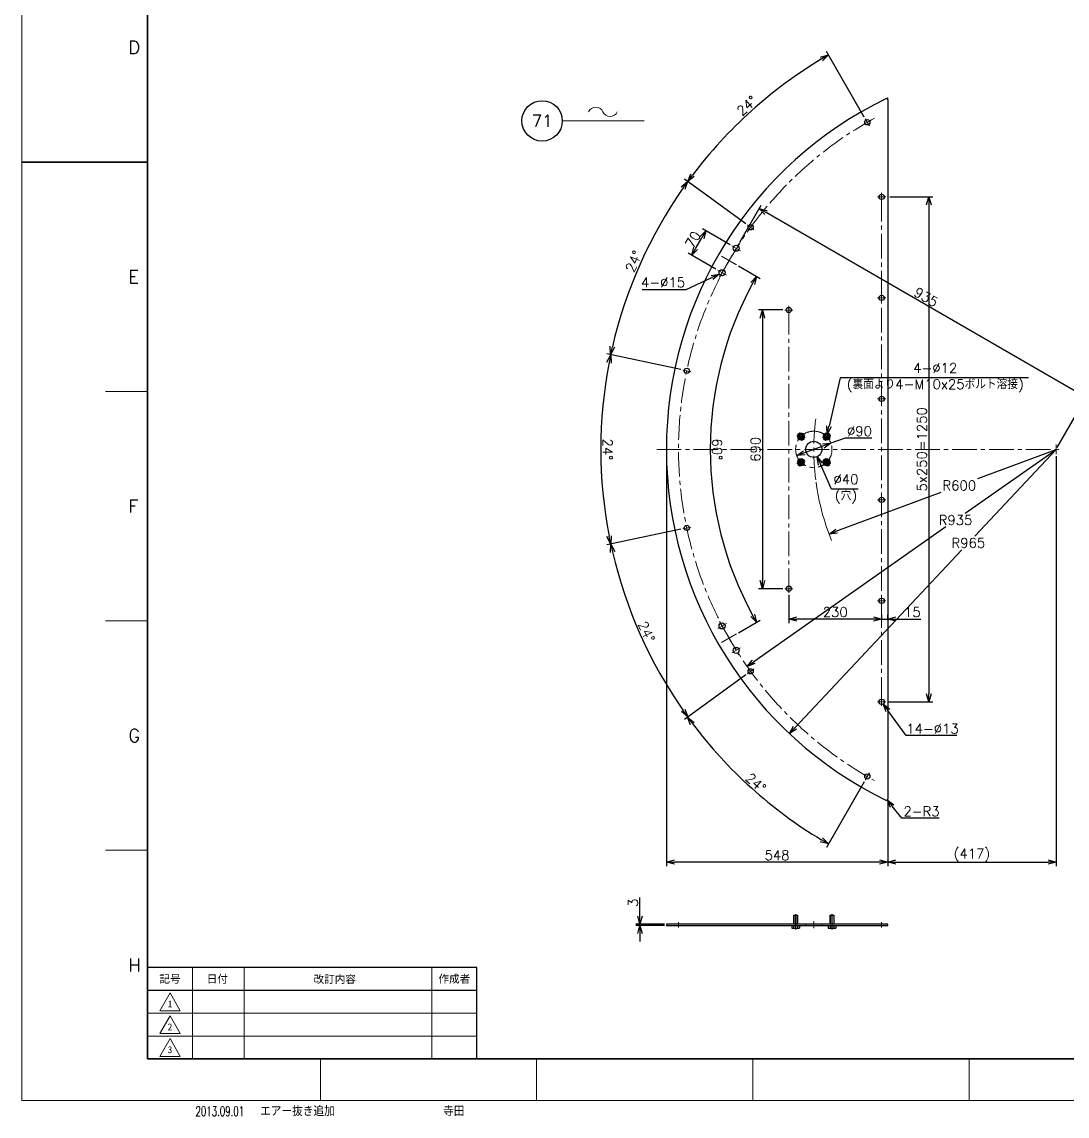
# Model space of a CAD drawing. Header units: millimetres. Extents: x 0 to 6626, y -38 to 4663.
# Drawn here: x 0 to 2588, y -38 to 2670 of the extents above; entities that cross this region are included whole.
import ezdxf
from ezdxf import colors
from ezdxf.entities.mleader import LeaderData, LeaderLine
from ezdxf.enums import TextEntityAlignment as Align
from ezdxf.math import Vec2, Vec3

# ---------------------------------------------------------------- set-up
doc = ezdxf.new("R2010")
doc.units = ezdxf.units.MM
doc.header["$LTSCALE"] = 3.2
doc.header["$PDMODE"] = 99
doc.header["$PDSIZE"] = 1
doc.linetypes.add('CENTER2', pattern=[28.575, 19.05, -3.175, 3.175, -3.175])
doc.linetypes.add('HIDDEN', pattern=[9.525, 6.35, -3.175])
for name, color, linetype, lineweight in [('04_HIDDEN', 2, 'HIDDEN', 13), ('05_CENTER', 4, 'CENTER2', 13), ('08_DIM', 3, 'Continuous', 13), ('90_FRAME', 5, 'Continuous', 35)]:
    doc.layers.add(name, color=color, linetype=linetype, lineweight=lineweight)
doc.layers.add('10_DRAFT', color=8, linetype='Continuous', lineweight=0, plot=False)
doc.layers.add('91_BLANK', color=5, linetype='Continuous', lineweight=0, plot=False)
doc.styles.add('KANJI0', font='txt.shx', dxfattribs={"width": 0.9, "height": 30, "bigfont": 'bigfont'})
doc.styles.add('KSS_TXT', font='txt.shx', dxfattribs={"bigfont": 'extfont2.shx'})
doc.styles.add('KSS_TXT_L', font='txt.shx', dxfattribs={"height": 24, "bigfont": 'extfont2.shx'})
doc.styles.add('MS_G', font='MS Gothic.ttf')
doc.styles.get("Standard").update_dxf_attribs({"font": 'txt.shx', "bigfont": 'extfont2.shx'})
doc.styles.add('表題用', font='MS PGothic.ttf')
doc.dimstyles.new('KSS_DIM', dxfattribs={"dimscale": 8, "dimtxt": 3, "dimasz": 2.5, "dimexe": 1.25, "dimexo": 0.625, "dimtad": 1, "dimdsep": 46, "dimtxsty": 'KSS_TXT', "dimblk": 'OPEN30', "dimcen": 0, "dimazin": 2, "dimtfac": 0.75, "dimtmove": 0, "dimatfit": 3, "dimldrblk": 'OPEN30', "dimfxl": 1.25, "dimtolj": 1, "dimarcsym": 0})
doc.dimstyles.new('KSS_DIM$3', dxfattribs={"dimscale": 8, "dimtxt": 3, "dimasz": 2.5, "dimexe": 1.25, "dimexo": 0.625, "dimtad": 1, "dimtih": 1, "dimtoh": 1, "dimdsep": 46, "dimtxsty": 'KSS_TXT', "dimblk": 'OPEN30', "dimcen": 0, "dimazin": 2, "dimtfac": 0.75, "dimtofl": 0, "dimtmove": 0, "dimatfit": 3, "dimldrblk": 'OPEN30', "dimfxl": 1.25, "dimtolj": 1, "dimarcsym": 0})
doc.dimstyles.new('KSS_DIM$4', dxfattribs={"dimscale": 8, "dimtxt": 3, "dimasz": 2.5, "dimexe": 1.25, "dimexo": 0.625, "dimtad": 1, "dimtih": 1, "dimtoh": 1, "dimdsep": 46, "dimtxsty": 'KSS_TXT', "dimblk": 'OPEN30', "dimcen": 0, "dimse1": 1, "dimazin": 2, "dimtfac": 0.75, "dimtofl": 0, "dimtmove": 0, "dimatfit": 3, "dimldrblk": 'OPEN30', "dimfxl": 1.25, "dimtolj": 1, "dimarcsym": 0})

# ---------------------------------------------------------------- blocks, each defined once
blk = doc.blocks.new('AM_BALLOON1')
at = {"transparency": 16777216}
blk.add_circle((0, 0), 5, dxfattribs=at)
blk.add_attdef('B_NUMBER', text='', height=3, dxfattribs=at).set_placement((0, 0), align=Align.MIDDLE_CENTER)
blk = doc.blocks.new('_OPEN')
at = {"color": 0, "linetype": 'ByBlock'}
for p, q in [((-1, 0.17), (0, 0)), ((0, 0), (-1, -0.17)), ((0, 0), (-1, 0))]:
    blk.add_line(p, q, dxfattribs=at)
blk = doc.blocks.new('M10Nua_1_1_1_1')
at = {"color": 0, "linetype": 'CENTER2'}
for p, q in [((11.1, 0), (-11.1, 0)), ((0, -11.1), (0, 11.1))]:
    blk.add_line(p, q, dxfattribs=at)
at = {"color": 0}
for p, q in [((-4.9, 8.5), (-9.8, 0)), ((-9.8, 0), (-4.9, -8.5)), ((-4.9, 8.5), (4.9, 8.5)), ((9.8, 0), (4.9, 8.5)), ((4.9, -8.5), (9.8, 0)), ((-4.9, -8.5), (4.9, -8.5))]:
    blk.add_line(p, q, dxfattribs=at)
for radius in [8.49, 5, 4]:
    blk.add_circle((0, 0), radius, dxfattribs=at)
at = {"layer": '10_DRAFT', "style": 'KANJI0', "width": 0.82}
blk.add_text('Ｍ１０', height=1.25, dxfattribs=at).set_placement((0.3, 0.1))
blk = doc.blocks.new('A$C6847864B')
at = {"color": 0}
for p, q in [((-9.8, 7), (9.8, 7)), ((-9.8, 0), (-9.8, 7)), ((-9.8, 0), (9.8, 0)), ((-4.9, 0), (-4.9, 7)), ((4.9, 0), (4.9, 7)), ((9.8, 0), (9.8, 7))]:
    blk.add_line(p, q, dxfattribs=at)
at = {"color": 0, "linetype": 'HIDDEN'}
for p, q in [((-5, -25), (-5, 0)), ((-4.2, -25), (-4.2, 0)), ((4.2, -25), (4.2, 0)), ((5, -25), (5, 0)), ((-5, -25), (5, -25))]:
    blk.add_line(p, q, dxfattribs=at)
at = {"color": 0, "linetype": 'CENTER2'}
blk.add_line((0, -28), (0, 10), dxfattribs=at)
at = {"layer": '10_DRAFT', "style": 'KSS_TXT_L'}
blk.add_text('BT-M10x25L', height=0.3, dxfattribs=at).set_placement((6.8, 6.7))
blk = doc.blocks.new('_Open30')
at = {"color": 0, "linetype": 'ByBlock', "lineweight": -2}
for p, q in [((-1, 0.27), (0, 0)), ((0, 0), (-1, -0.27)), ((0, 0), (-1, 0))]:
    blk.add_line(p, q, dxfattribs=at)
blk = doc.blocks.new('*D228')
at = {"layer": '08_DIM', "color": 0, "lineweight": -2, "transparency": 16777216}
for p, q in [((1777.6, 2125.5), (1830.3, 2216.8)), ((2617.7, 1750.7), (1842.6, 2198.2)), ((2563.4, 1616.5), (2640.1, 1749.3))]:
    blk.add_line(p, q, dxfattribs=at)
at = {"layer": 'Defpoints', "color": 0, "transparency": 16777216}
for p in [(1825.3, 2208.2), (1775.1, 2121.2), (2560.9, 1612.2)]:
    blk.add_point(p, dxfattribs=at)
at = {"layer": '08_DIM', "color": 0, "lineweight": -2, "transparency": 16777216, "xscale": 20, "yscale": 20, "zscale": 20}
for p, rotation in [((1825.3, 2208.2), 149.9999999661223), ((2635.1, 1740.7), 329.9999999661223)]:
    blk.add_blockref('_Open30', p, dxfattribs=dict(at, rotation=rotation))
at = {"layer": '08_DIM', "color": 0, "transparency": 16777216, "insert": (2238.7, 1989.1), "char_height": 24, "attachment_point": 5, "rotation": 330, "style": 'KSS_TXT'}
blk.add_mtext('\\A1;935', dxfattribs=at)
blk = doc.blocks.new('*D229')
at = {"layer": '08_DIM', "color": 0, "lineweight": -2, "transparency": 16777216}
for p, q in [((2148.9, 2237.2), (2255.7, 2237.2)), ((2245.7, 2217.2), (2245.7, 1007.2)), ((2143.9, 987.2), (2255.7, 987.2))]:
    blk.add_line(p, q, dxfattribs=at)
at = {"layer": 'Defpoints', "color": 0, "transparency": 16777216}
for p in [(2143.9, 2237.2), (2138.9, 987.2), (2245.7, 987.2)]:
    blk.add_point(p, dxfattribs=at)
at = {"layer": '08_DIM', "color": 0, "lineweight": -2, "transparency": 16777216, "xscale": 20, "yscale": 20, "zscale": 20}
for p, rotation in [((2245.7, 2237.2), 90), ((2245.7, 987.2), 270)]:
    blk.add_blockref('_Open30', p, dxfattribs=dict(at, rotation=rotation))
at = {"layer": '08_DIM', "color": 0, "transparency": 16777216, "insert": (2228.6, 1612.2), "char_height": 24, "attachment_point": 5, "rotation": 90, "style": 'KSS_TXT'}
blk.add_mtext('\\A1;5x250=1250', dxfattribs=at)
blk = doc.blocks.new('*D230')
at = {"layer": '08_DIM', "color": 0, "lineweight": -2, "transparency": 16777216}
for p, q in [((1898.9, 1252.2), (1898.9, 1182.2)), ((2108.9, 1192.2), (1918.9, 1192.2)), ((2128.9, 1192.2), (2128.9, 1202.2))]:
    blk.add_line(p, q, dxfattribs=at)
at = {"layer": 'Defpoints', "color": 0, "transparency": 16777216}
for p in [(1898.9, 1257.2), (1898.9, 1192.2), (2128.9, 1187.2)]:
    blk.add_point(p, dxfattribs=at)
at = {"layer": '08_DIM', "color": 0, "lineweight": -2, "transparency": 16777216, "xscale": 20, "yscale": 20, "zscale": 20, "rotation": 180}
blk.add_blockref('_Open30', (1898.9, 1192.2), dxfattribs=at)
at = {"layer": '08_DIM', "color": 0, "lineweight": -2, "transparency": 16777216, "xscale": 20, "yscale": 20, "zscale": 20}
blk.add_blockref('_Open30', (2128.9, 1192.2), dxfattribs=at)
at = {"layer": '08_DIM', "color": 0, "transparency": 16777216, "insert": (2013.9, 1209.2), "char_height": 24, "attachment_point": 5, "style": 'KSS_TXT'}
blk.add_mtext('\\A1;230', dxfattribs=at)
blk = doc.blocks.new('*D231')
at = {"layer": '08_DIM', "color": 0, "lineweight": -2, "transparency": 16777216}
for p, q in [((1883.9, 1957.2), (1823.7, 1957.2)), ((1833.7, 1937.2), (1833.7, 1287.2)), ((1883.9, 1267.2), (1823.7, 1267.2))]:
    blk.add_line(p, q, dxfattribs=at)
at = {"layer": 'Defpoints', "color": 0, "transparency": 16777216}
for p in [(1888.9, 1957.2), (1833.7, 1267.2), (1888.9, 1267.2)]:
    blk.add_point(p, dxfattribs=at)
at = {"layer": '08_DIM', "color": 0, "lineweight": -2, "transparency": 16777216, "xscale": 20, "yscale": 20, "zscale": 20}
for p, rotation in [((1833.7, 1957.2), 90), ((1833.7, 1267.2), 270)]:
    blk.add_blockref('_Open30', p, dxfattribs=dict(at, rotation=rotation))
at = {"layer": '08_DIM', "color": 0, "transparency": 16777216, "insert": (1816.7, 1612.2), "char_height": 24, "attachment_point": 5, "rotation": 90, "style": 'KSS_TXT'}
blk.add_mtext('\\A1;690', dxfattribs=at)
blk = doc.blocks.new('*D232')
at = {"layer": '08_DIM', "color": 0, "lineweight": -2, "transparency": 16777216}
for p, q in [((2108.9, 1192.2), (2088.9, 1192.2)), ((2128.9, 1192.2), (2128.9, 1202.2)), ((2128.9, 1192.2), (2143.9, 1192.2)), ((2143.9, 1192.2), (2143.9, 1202.2)), ((2163.9, 1192.2), (2225.9, 1192.2))]:
    blk.add_line(p, q, dxfattribs=at)
at = {"layer": 'Defpoints', "color": 0, "transparency": 16777216}
for p in [(2143.9, 1192.2), (2128.9, 1187.2), (2143.9, 1187.2)]:
    blk.add_point(p, dxfattribs=at)
at = {"layer": '08_DIM', "color": 0, "lineweight": -2, "transparency": 16777216, "xscale": 20, "yscale": 20, "zscale": 20}
blk.add_blockref('_Open30', (2128.9, 1192.2), dxfattribs=at)
at = {"layer": '08_DIM', "color": 0, "lineweight": -2, "transparency": 16777216, "xscale": 20, "yscale": 20, "zscale": 20, "rotation": 180}
blk.add_blockref('_Open30', (2143.9, 1192.2), dxfattribs=at)
at = {"layer": '08_DIM', "color": 0, "transparency": 16777216, "insert": (2204.9, 1209.2), "char_height": 24, "attachment_point": 5, "style": 'KSS_TXT'}
blk.add_mtext('\\A1;15', dxfattribs=at)
blk = doc.blocks.new('*D233')
at = {"layer": '08_DIM', "color": 0, "lineweight": -2, "transparency": 16777216}
for p, q in [((1753.6, 2118.6), (1685, 2158.3)), ((1668.6, 2110), (1683.6, 2135.9)), ((1718.6, 2058), (1650, 2097.6))]:
    blk.add_line(p, q, dxfattribs=at)
at = {"layer": 'Defpoints', "color": 0, "transparency": 16777216}
for p in [(1693.6, 2153.3), (1757.9, 2116.1), (1722.9, 2055.5)]:
    blk.add_point(p, dxfattribs=at)
at = {"layer": '08_DIM', "color": 0, "lineweight": -2, "transparency": 16777216, "xscale": 20, "yscale": 20, "zscale": 20}
for p, rotation in [((1693.6, 2153.3), 60.00000000084403), ((1658.6, 2092.6), 240.000000000844)]:
    blk.add_blockref('_Open30', p, dxfattribs=dict(at, rotation=rotation))
at = {"layer": '08_DIM', "color": 0, "transparency": 16777216, "insert": (1661.4, 2131.4), "char_height": 24, "attachment_point": 5, "rotation": 60, "style": 'KSS_TXT'}
blk.add_mtext('\\A1;70', dxfattribs=at)
blk = doc.blocks.new('*D234')
at = {"layer": '08_DIM', "color": 0, "lineweight": -2, "transparency": 16777216}
for p, q in [((2085.9, 2434.9), (1992.1, 2597.4)), ((1792.3, 2170.6), (1640.5, 2280.8))]:
    blk.add_line(p, q, dxfattribs=at)
blk.add_arc((2560.9, 1612.2), 1127.6, 121.0162, 142.9838, dxfattribs=at)
at = {"layer": 'Defpoints', "color": 0, "transparency": 16777216}
for p in [(1866.6, 2500.7), (2088.4, 2430.6), (2098.4, 2413.2), (1796.3, 2167.6), (1812.5, 2155.9)]:
    blk.add_point(p, dxfattribs=at)
at = {"layer": '08_DIM', "color": 0, "lineweight": -2, "transparency": 16777216, "xscale": 20, "yscale": 20, "zscale": 20}
for p, rotation in [((1997.1, 2588.7), 30.50811629545244), ((1648.6, 2275), 233.4918837045509)]:
    blk.add_blockref('_Open30', p, dxfattribs=dict(at, rotation=rotation))
at = {"layer": '08_DIM', "color": 0, "transparency": 16777216, "insert": (1795, 2462.8), "char_height": 24, "attachment_point": 5, "rotation": 42, "style": 'KSS_TXT'}
blk.add_mtext('\\A1;24%%d', dxfattribs=at)
blk = doc.blocks.new('*D235')
at = {"layer": '08_DIM', "color": 0, "lineweight": -2, "transparency": 16777216}
for p, q in [((1792.3, 2170.6), (1640.4, 2280.9)), ((1631.6, 1809.7), (1448, 1848.7))]:
    blk.add_line(p, q, dxfattribs=at)
blk.add_arc((2560.9, 1612.2), 1127.7, 145.0162, 166.9838, dxfattribs=at)
at = {"layer": 'Defpoints', "color": 0, "transparency": 16777216}
for p in [(1796.3, 2167.6), (1565.2, 2141.6), (1812.5, 2155.9), (1636.5, 1808.6), (1656.1, 1804.5)]:
    blk.add_point(p, dxfattribs=at)
at = {"layer": '08_DIM', "color": 0, "lineweight": -2, "transparency": 16777216, "xscale": 20, "yscale": 20, "zscale": 20}
for p, rotation in [((1648.5, 2275), 54.50808185515923), ((1457.8, 1846.6), 257.491918144844)]:
    blk.add_blockref('_Open30', p, dxfattribs=dict(at, rotation=rotation))
at = {"layer": '08_DIM', "color": 0, "transparency": 16777216, "insert": (1515.1, 2077.7), "char_height": 24, "attachment_point": 5, "rotation": 66, "style": 'KSS_TXT'}
blk.add_mtext('\\A1;24%%d', dxfattribs=at)
blk = doc.blocks.new('*D236')
at = {"layer": '08_DIM', "color": 0, "lineweight": -2, "transparency": 16777216}
for p, q in [((1631.6, 1809.7), (1448.2, 1848.7)), ((1631.6, 1414.6), (1448.2, 1375.6))]:
    blk.add_line(p, q, dxfattribs=at)
blk.add_arc((2560.9, 1612.2), 1127.6, 169.0163, 190.9837, dxfattribs=at)
at = {"layer": 'Defpoints', "color": 0, "transparency": 16777216}
for p in [(1636.5, 1808.6), (1656.1, 1804.5), (1436.1, 1690.8), (1636.5, 1415.7), (1656.1, 1419.8)]:
    blk.add_point(p, dxfattribs=at)
at = {"layer": '08_DIM', "color": 0, "lineweight": -2, "transparency": 16777216, "xscale": 20, "yscale": 20, "zscale": 20}
for p, rotation in [((1457.9, 1846.6), 78.50814667575885), ((1457.9, 1377.7), 281.491853324236)]:
    blk.add_blockref('_Open30', p, dxfattribs=dict(at, rotation=rotation))
at = {"layer": '08_DIM', "color": 0, "transparency": 16777216, "insert": (1450.3, 1612.2), "char_height": 24, "attachment_point": 5, "rotation": 270, "style": 'KSS_TXT'}
blk.add_mtext('\\A1;24%%d', dxfattribs=at)
blk = doc.blocks.new('*D237')
at = {"layer": '08_DIM', "color": 0, "lineweight": -2, "transparency": 16777216}
for p, q in [((1631.6, 1414.6), (1448.6, 1375.7)), ((1792.3, 1053.8), (1640.9, 943.8))]:
    blk.add_line(p, q, dxfattribs=at)
blk.add_arc((2560.9, 1612.2), 1127.1, 193.0167, 214.9833, dxfattribs=at)
at = {"layer": 'Defpoints', "color": 0, "transparency": 16777216}
for p in [(1636.5, 1415.7), (1656.1, 1419.8), (1501.7, 1226.7), (1796.3, 1056.7), (1812.5, 1068.5)]:
    blk.add_point(p, dxfattribs=at)
at = {"layer": '08_DIM', "color": 0, "lineweight": -2, "transparency": 16777216, "xscale": 20, "yscale": 20, "zscale": 20}
for p, rotation in [((1458.4, 1377.8), 102.5083467491896), ((1649, 949.7), 305.4916532507979)]:
    blk.add_blockref('_Open30', p, dxfattribs=dict(at, rotation=rotation))
at = {"layer": '08_DIM', "color": 0, "transparency": 16777216, "insert": (1546.7, 1160.6), "char_height": 24, "attachment_point": 5, "rotation": 294, "style": 'KSS_TXT'}
blk.add_mtext('\\A1;24%%d', dxfattribs=at)
blk = doc.blocks.new('*D238')
at = {"layer": '08_DIM', "color": 0, "lineweight": -2, "transparency": 16777216}
for p, q in [((1792.3, 1053.8), (1640.3, 943.3)), ((2085.9, 789.4), (1991.9, 626.7))]:
    blk.add_line(p, q, dxfattribs=at)
blk.add_arc((2560.9, 1612.2), 1127.9, 217.016, 238.984, dxfattribs=at)
at = {"layer": 'Defpoints', "color": 0, "transparency": 16777216}
for p in [(1796.3, 1056.7), (1812.5, 1068.5), (1749.5, 828.6), (2088.4, 793.8), (2098.4, 811.1)]:
    blk.add_point(p, dxfattribs=at)
at = {"layer": '08_DIM', "color": 0, "lineweight": -2, "transparency": 16777216, "xscale": 20, "yscale": 20, "zscale": 20}
for p, rotation in [((1648.4, 949.2), 126.5079884894921), ((1996.9, 635.4), 329.4920115105029)]:
    blk.add_blockref('_Open30', p, dxfattribs=dict(at, rotation=rotation))
at = {"layer": '08_DIM', "color": 0, "transparency": 16777216, "insert": (1817.5, 786.6), "char_height": 24, "attachment_point": 5, "rotation": 318, "style": 'KSS_TXT'}
blk.add_mtext('\\A1;24%%d', dxfattribs=at)
blk = doc.blocks.new('*D239')
at = {"layer": '08_DIM', "color": 0, "lineweight": -2, "transparency": 16777216}
for p, q in [((1774.2, 2066.3), (1827.9, 2035.4)), ((1774.2, 1158), (1827.9, 1189))]:
    blk.add_line(p, q, dxfattribs=at)
blk.add_arc((2560.9, 1612.2), 856.4, 151.3381, 208.6619, dxfattribs=at)
at = {"layer": 'Defpoints', "color": 0, "transparency": 16777216}
for p in [(1732.4, 2090.5), (1769.9, 2068.8), (1717.5, 1760.9), (1769.9, 1155.5), (1732.4, 1133.8)]:
    blk.add_point(p, dxfattribs=at)
at = {"layer": '08_DIM', "color": 0, "lineweight": -2, "transparency": 16777216, "xscale": 20, "yscale": 20, "zscale": 20}
for p, rotation in [((1819.2, 2040.4), 60.66903722445895), ((1819.2, 1184), 299.3309627755421)]:
    blk.add_blockref('_Open30', p, dxfattribs=dict(at, rotation=rotation))
at = {"layer": '08_DIM', "color": 0, "transparency": 16777216, "insert": (1721.5, 1612.2), "char_height": 24, "attachment_point": 5, "rotation": 270, "style": 'KSS_TXT'}
blk.add_mtext('\\A1;60%%d', dxfattribs=at)
blk = doc.blocks.new('*D240')
at = {"layer": '08_DIM', "color": 0, "lineweight": -2, "transparency": 16777216}
for p, q in [((2560.9, 1595.4), (2560.9, 580.4)), ((2143.9, 741.7), (2143.9, 580.4)), ((2163.9, 590.4), (2540.9, 590.4))]:
    blk.add_line(p, q, dxfattribs=at)
at = {"layer": 'Defpoints', "color": 0, "transparency": 16777216}
for p in [(2560.9, 1600.4), (2143.9, 746.7), (2560.9, 590.4)]:
    blk.add_point(p, dxfattribs=at)
at = {"layer": '08_DIM', "color": 0, "lineweight": -2, "transparency": 16777216, "xscale": 20, "yscale": 20, "zscale": 20, "rotation": 180}
blk.add_blockref('_Open30', (2143.9, 590.4), dxfattribs=at)
at = {"layer": '08_DIM', "color": 0, "lineweight": -2, "transparency": 16777216, "xscale": 20, "yscale": 20, "zscale": 20}
blk.add_blockref('_Open30', (2560.9, 590.4), dxfattribs=at)
at = {"layer": '08_DIM', "color": 0, "transparency": 16777216, "insert": (2352.4, 607.4), "char_height": 24, "attachment_point": 5, "style": 'KSS_TXT'}
blk.add_mtext('\\A1;(417)', dxfattribs=at)
blk = doc.blocks.new('*D241')
at = {"layer": '08_DIM', "color": 0, "lineweight": -2, "transparency": 16777216}
for p, q in [((1595.9, 1607.2), (1595.9, 580.4)), ((2143.9, 741.7), (2143.9, 580.4)), ((2123.9, 590.4), (1615.9, 590.4))]:
    blk.add_line(p, q, dxfattribs=at)
at = {"layer": 'Defpoints', "color": 0, "transparency": 16777216}
for p in [(1595.9, 1612.2), (2143.9, 746.7), (1595.9, 590.4)]:
    blk.add_point(p, dxfattribs=at)
at = {"layer": '08_DIM', "color": 0, "lineweight": -2, "transparency": 16777216, "xscale": 20, "yscale": 20, "zscale": 20, "rotation": 180}
blk.add_blockref('_Open30', (1595.9, 590.4), dxfattribs=at)
at = {"layer": '08_DIM', "color": 0, "lineweight": -2, "transparency": 16777216, "xscale": 20, "yscale": 20, "zscale": 20}
blk.add_blockref('_Open30', (2143.9, 590.4), dxfattribs=at)
at = {"layer": '08_DIM', "color": 0, "transparency": 16777216, "insert": (1869.9, 607.4), "char_height": 24, "attachment_point": 5, "style": 'KSS_TXT'}
blk.add_mtext('\\A1;548', dxfattribs=at)
blk = doc.blocks.new('*D242')
at = {"layer": '08_DIM', "color": 0, "lineweight": -2, "transparency": 16777216}
for p, q in [((2366.6, 1539.7), (2560.9, 1612.2)), ((2275.4, 1505.7), (2017.4, 1409.5))]:
    blk.add_line(p, q, dxfattribs=at)
at = {"layer": 'Defpoints', "color": 0, "transparency": 16777216}
for p in [(2560.9, 1612.2), (1998.7, 1402.5)]:
    blk.add_point(p, dxfattribs=at)
at = {"layer": '08_DIM', "color": 0, "lineweight": -2, "transparency": 16777216, "xscale": 20, "yscale": 20, "zscale": 20, "rotation": 200.4563139079257}
blk.add_blockref('_Open30', (1998.7, 1402.5), dxfattribs=at)
at = {"layer": '08_DIM', "color": 0, "transparency": 16777216, "insert": (2321, 1522.7), "char_height": 24, "attachment_point": 5, "style": 'KSS_TXT'}
blk.add_mtext('\\A1;R600', dxfattribs=at)
blk = doc.blocks.new('*D243')
at = {"layer": '08_DIM', "color": 0, "lineweight": -2, "transparency": 16777216}
for p, q in [((1644.6, 2008.3), (1708.7, 2037.8)), ((1535.6, 2008.3), (1644.6, 2008.3))]:
    blk.add_line(p, q, dxfattribs=at)
at = {"layer": 'Defpoints', "color": 0, "transparency": 16777216}
for p in [(1726.8, 2046.2), (1740.4, 2052.5)]:
    blk.add_point(p, dxfattribs=at)
at = {"layer": '08_DIM', "color": 0, "lineweight": -2, "transparency": 16777216, "xscale": 20, "yscale": 20, "zscale": 20, "rotation": 24.74899326905323}
blk.add_blockref('_Open30', (1726.8, 2046.2), dxfattribs=at)
at = {"layer": '08_DIM', "color": 0, "transparency": 16777216, "insert": (1587.6, 2025.3), "char_height": 24, "attachment_point": 5, "style": 'KSS_TXT'}
blk.add_mtext('\\A1;\\A1;4-%%C15', dxfattribs=at)
blk = doc.blocks.new('*D244')
at = {"layer": '08_DIM', "color": 0, "lineweight": -2, "transparency": 16777216}
for p, q in [((2189.9, 903.6), (2144.5, 965.8)), ((2314.9, 903.6), (2189.9, 903.6))]:
    blk.add_line(p, q, dxfattribs=at)
at = {"layer": 'Defpoints', "color": 0, "transparency": 16777216}
for p in [(2125, 992.4), (2132.7, 981.9)]:
    blk.add_point(p, dxfattribs=at)
at = {"layer": '08_DIM', "color": 0, "lineweight": -2, "transparency": 16777216, "xscale": 20, "yscale": 20, "zscale": 20, "rotation": 126.152870088785}
blk.add_blockref('_Open30', (2132.7, 981.9), dxfattribs=at)
at = {"layer": '08_DIM', "color": 0, "transparency": 16777216, "insert": (2254.9, 920.6), "char_height": 24, "attachment_point": 5, "style": 'KSS_TXT'}
blk.add_mtext('\\A1;14-\\A1;%%C13', dxfattribs=at)
blk = doc.blocks.new('*D245')
at = {"layer": '08_DIM', "color": 0, "lineweight": -2, "transparency": 16777216}
for p, q in [((2359.4, 1397.6), (2560.9, 1612.2)), ((2327.5, 1363.5), (1914.1, 923.1))]:
    blk.add_line(p, q, dxfattribs=at)
at = {"layer": 'Defpoints', "color": 0, "transparency": 16777216}
for p in [(2560.9, 1612.2), (1900.5, 908.5)]:
    blk.add_point(p, dxfattribs=at)
at = {"layer": '08_DIM', "color": 0, "lineweight": -2, "transparency": 16777216, "xscale": 20, "yscale": 20, "zscale": 20, "rotation": 226.8142085832427}
blk.add_blockref('_Open30', (1900.5, 908.5), dxfattribs=at)
at = {"layer": '08_DIM', "color": 0, "transparency": 16777216, "insert": (2343.5, 1380.5), "char_height": 24, "attachment_point": 5, "style": 'KSS_TXT'}
blk.add_mtext('\\A1;R965', dxfattribs=at)
blk = doc.blocks.new('*D246')
at = {"layer": '08_DIM', "color": 0, "lineweight": -2, "transparency": 16777216}
for p, q in [((2335.9, 1454.1), (2560.9, 1612.2)), ((2287.4, 1420.1), (1812.1, 1086.2))]:
    blk.add_line(p, q, dxfattribs=at)
at = {"layer": 'Defpoints', "color": 0, "transparency": 16777216}
for p in [(2560.9, 1612.2), (1795.7, 1074.7)]:
    blk.add_point(p, dxfattribs=at)
at = {"layer": '08_DIM', "color": 0, "lineweight": -2, "transparency": 16777216, "xscale": 20, "yscale": 20, "zscale": 20, "rotation": 215.0838723626224}
blk.add_blockref('_Open30', (1795.7, 1074.7), dxfattribs=at)
at = {"layer": '08_DIM', "color": 0, "transparency": 16777216, "insert": (2311.7, 1437.1), "char_height": 24, "attachment_point": 5, "style": 'KSS_TXT'}
blk.add_mtext('\\A1;R935', dxfattribs=at)
blk = doc.blocks.new('*D247')
at = {"layer": '08_DIM', "color": 0, "lineweight": -2, "transparency": 16777216}
for p, q in [((2038.4, 1640.1), (2003.2, 1627.4)), ((2104.4, 1640.1), (2038.4, 1640.1)), ((1918.5, 1596.9), (1984.4, 1620.6))]:
    blk.add_line(p, q, dxfattribs=at)
at = {"layer": 'Defpoints', "color": 0, "transparency": 16777216}
for p in [(2003.2, 1627.4), (1918.5, 1596.9)]:
    blk.add_point(p, dxfattribs=at)
at = {"layer": '08_DIM', "color": 0, "lineweight": -2, "transparency": 16777216, "xscale": 20, "yscale": 20, "zscale": 20}
for p, rotation in [((2003.2, 1627.4), 19.83243624070257), ((1918.5, 1596.9), 199.8324362407025)]:
    blk.add_blockref('_Open30', p, dxfattribs=dict(at, rotation=rotation))
at = {"layer": '08_DIM', "color": 0, "transparency": 16777216, "insert": (2073.9, 1657.1), "char_height": 24, "attachment_point": 5, "style": 'KSS_TXT'}
blk.add_mtext('\\A1;%%C90', dxfattribs=at)
blk = doc.blocks.new('*D248')
at = {"layer": '08_DIM', "color": 0, "lineweight": -2, "transparency": 16777216}
for p, q in [((2005, 1514), (1977.3, 1575.7)), ((2071, 1514), (2005, 1514))]:
    blk.add_line(p, q, dxfattribs=at)
at = {"layer": 'Defpoints', "color": 0, "transparency": 16777216}
for p in [(1952.7, 1630.4), (1969.1, 1593.9)]:
    blk.add_point(p, dxfattribs=at)
at = {"layer": '08_DIM', "color": 0, "lineweight": -2, "transparency": 16777216, "xscale": 20, "yscale": 20, "zscale": 20, "rotation": 114.2112106985898}
blk.add_blockref('_Open30', (1969.1, 1593.9), dxfattribs=at)
at = {"layer": '08_DIM', "color": 0, "transparency": 16777216, "insert": (2040.5, 1514), "char_height": 24, "attachment_point": 5, "style": 'KSS_TXT'}
blk.add_mtext('\\A1;\\A1;%%C40\\P(穴)', dxfattribs=at)
blk = doc.blocks.new('*D249')
at = {"layer": '08_DIM', "color": 0, "lineweight": -2, "transparency": 16777216}
for p, q in [((2025.9, 1789.5), (1998.5, 1669.3)), ((2492.3, 1789.5), (2025.9, 1789.5))]:
    blk.add_line(p, q, dxfattribs=at)
at = {"layer": 'Defpoints', "color": 0, "transparency": 16777216}
for p in [(1991.3, 1638.1), (1994, 1649.8)]:
    blk.add_point(p, dxfattribs=at)
at = {"layer": '08_DIM', "color": 0, "lineweight": -2, "transparency": 16777216, "xscale": 20, "yscale": 20, "zscale": 20, "rotation": 257.1282071240403}
blk.add_blockref('_Open30', (1994, 1649.8), dxfattribs=at)
at = {"layer": '08_DIM', "color": 0, "transparency": 16777216, "insert": (2261.6, 1789.5), "char_height": 24, "attachment_point": 5, "style": 'KSS_TXT'}
blk.add_mtext('\\A1;4-%%C12\\P(裏面より4-M10x25ボルト溶接)', dxfattribs=at)
blk = doc.blocks.new('p1ba05')
for centre, start, end in [((-2.95, 0.29), 24.2276, 155.5758), ((0, 1.62), 204.2276, 335.5758)]:
    blk.add_arc(centre, 1.62, start, end)
blk = doc.blocks.new('*D272')
at = {"layer": '08_DIM', "color": 0, "lineweight": -2, "transparency": 16777216}
for p, q in [((2178.6, 699), (2155.1, 728.6)), ((2271.6, 699), (2178.6, 699))]:
    blk.add_line(p, q, dxfattribs=at)
at = {"layer": 'Defpoints', "color": 0, "transparency": 16777216}
for p in [(2140.9, 746.7), (2142.7, 744.3)]:
    blk.add_point(p, dxfattribs=at)
at = {"layer": '08_DIM', "color": 0, "lineweight": -2, "transparency": 16777216, "xscale": 20, "yscale": 20, "zscale": 20, "rotation": 128.3569094977532}
blk.add_blockref('_Open30', (2142.7, 744.3), dxfattribs=at)
at = {"layer": '08_DIM', "color": 0, "transparency": 16777216, "insert": (2227.6, 716), "char_height": 24, "attachment_point": 5, "style": 'KSS_TXT'}
blk.add_mtext('\\A1;2-R3', dxfattribs=at)
blk = doc.blocks.new('*D274')
at = {"layer": '08_DIM', "color": 0, "lineweight": -2, "transparency": 16777216}
for p, q in [((1530.4, 456.6), (1530.4, 502.6)), ((1590.9, 436.6), (1520.4, 436.6)), ((1590.9, 433.6), (1520.4, 433.6)), ((1530.4, 433.6), (1530.4, 436.6)), ((1530.4, 413.6), (1530.4, 393.6))]:
    blk.add_line(p, q, dxfattribs=at)
at = {"layer": 'Defpoints', "color": 0, "transparency": 16777216}
for p in [(1530.4, 436.6), (1595.9, 436.6), (1595.9, 433.6)]:
    blk.add_point(p, dxfattribs=at)
at = {"layer": '08_DIM', "color": 0, "lineweight": -2, "transparency": 16777216, "xscale": 20, "yscale": 20, "zscale": 20}
for p, rotation in [((1530.4, 436.6), 270), ((1530.4, 433.6), 90)]:
    blk.add_blockref('_Open30', p, dxfattribs=dict(at, rotation=rotation))
at = {"layer": '08_DIM', "color": 0, "transparency": 16777216, "insert": (1513.4, 489.6), "char_height": 24, "attachment_point": 5, "rotation": 90, "style": 'KSS_TXT'}
blk.add_mtext('\\A1;3', dxfattribs=at)

msp = doc.modelspace()

# ---------------------------------------------------------------- linework, layer by layer
at = {"color": 0}
msp.add_line((2143.864, 2477.63), (2143.864, 746.683), dxfattribs=at)
msp.add_lwpolyline([(2143.864, 436.598), (1595.864, 436.598), (1595.864, 433.598), (2143.864, 433.598)], close=True, dxfattribs=at)
for centre, radius in [((2093.364, 2421.89), 6.5), ((2128.864, 2237.157), 6.5), ((1804.433, 2161.736), 6.5), ((1768.63, 2109.968), 7.5), ((1733.63, 2049.346), 7.5), ((2128.864, 1987.157), 6.5), ((1898.864, 1957.157), 6.5), ((1646.296, 1806.554), 6.5), ((2128.864, 1737.157), 6.5), ((1929.044, 1643.976), 6), ((1960.864, 1612.157), 20), ((1992.684, 1643.976), 6), ((1929.044, 1580.337), 6), ((1992.684, 1580.337), 6), ((2128.864, 1487.157), 6.5), ((1646.296, 1417.759), 6.5), ((1898.864, 1267.157), 6.5), ((2128.864, 1237.157), 6.5), ((1733.63, 1174.968), 7.5), ((1768.63, 1114.346), 7.5), ((1804.433, 1062.577), 6.5), ((2128.864, 987.157), 6.5), ((2093.364, 802.423), 6.5)]:
    msp.add_circle(centre, radius, dxfattribs=at)
for centre, radius, start, end in [((2560.864, 1612.157), 965, 115.886539, 244.113461), ((2140.864, 2477.63), 3, 0, 115.886539), ((2140.864, 746.683), 3, 244.113461, 0)]:
    msp.add_arc(centre, radius, start, end, dxfattribs=at)
at = {"layer": '04_HIDDEN'}
for p, q in [((1940.864, 436.598), (1940.864, 433.598)), ((1980.864, 436.598), (1980.864, 433.598))]:
    msp.add_line(p, q, dxfattribs=at)
at = {"layer": '05_CENTER'}
for p, q in [((2098.364, 2413.23), (2088.364, 2430.551)), ((2138.864, 2237.157), (2118.864, 2237.157)), ((2128.864, 2227.157), (2128.864, 2247.157)), ((2128.864, 2237.157), (2128.864, 987.157)), ((1812.523, 2155.858), (1796.343, 2167.614)), ((1727.165, 2038.148), (1775.092, 2121.16)), ((1779.318, 2103.797), (1757.942, 2116.138)), ((1769.856, 2068.845), (1732.405, 2090.468)), ((1744.318, 2043.175), (1722.942, 2055.516)), ((2138.864, 1987.157), (2118.864, 1987.157)), ((2128.864, 1977.157), (2128.864, 1997.157)), ((1908.864, 1957.157), (1888.864, 1957.157)), ((1898.864, 1947.157), (1898.864, 1967.157)), ((1898.864, 1957.157), (1898.864, 1267.157)), ((1656.077, 1804.475), (1636.514, 1808.633)), ((2138.864, 1737.157), (2118.864, 1737.157)), ((2128.864, 1727.157), (2128.864, 1747.157)), ((1922.327, 1650.694), (1935.762, 1637.259)), ((1999.401, 1650.694), (1985.966, 1637.259)), ((1571.814, 1612.157), (2572.629, 1612.157)), ((2560.864, 1600.392), (2560.864, 1623.922)), ((1922.327, 1573.619), (1935.762, 1587.054)), ((1999.401, 1573.619), (1985.966, 1587.054)), ((2128.864, 1497.157), (2128.864, 1477.157)), ((2138.864, 1487.157), (2118.864, 1487.157)), ((1656.077, 1419.838), (1636.514, 1415.68)), ((1898.864, 1257.157), (1898.864, 1277.157)), ((1908.864, 1267.157), (1888.864, 1267.157)), ((2128.864, 1247.157), (2128.864, 1227.157)), ((2138.864, 1237.157), (2118.864, 1237.157)), ((1744.318, 1181.138), (1722.942, 1168.797)), ((1727.165, 1186.165), (1775.092, 1103.154)), ((1769.856, 1155.468), (1732.405, 1133.845)), ((1779.318, 1120.516), (1757.942, 1108.175)), ((1812.523, 1068.455), (1796.343, 1056.7)), ((2138.864, 987.157), (2118.864, 987.157)), ((2128.864, 997.157), (2128.864, 977.157)), ((2098.364, 811.083), (2088.364, 793.763)), ((1625.864, 428.218), (1625.864, 441.718)), ((1960.864, 426.436), (1960.864, 443.76)), ((2128.864, 428.218), (2128.864, 441.718))]:
    msp.add_line(p, q, dxfattribs=at)
msp.add_circle((1960.864, 1612.157), 45, dxfattribs=at)
for radius, start, end in [(935, 118.76579, 241.23421), (600, 172.774849, 187.225151)]:
    msp.add_arc((2560.864, 1612.157), radius, start, end, dxfattribs=at)
at = {"layer": '08_DIM'}
for p, q in [((2143.864, 2482.407), (2143.864, 2477.63)), ((1338.17, 2425.247), (1541.151, 2425.247)), ((2143.864, 741.906), (2143.864, 746.683))]:
    msp.add_line(p, q, dxfattribs=at)
for points in [[(1906.049, 433.598), (1904.049, 433.598), (1906.049, 431.598), (1906.049, 431.598)], [(1925.679, 433.598), (1927.679, 433.598), (1925.679, 431.598), (1925.679, 431.598)], [(1996.049, 433.598), (1994.049, 433.598), (1996.049, 431.598), (1996.049, 431.598)], [(2015.679, 433.598), (2017.679, 433.598), (2015.679, 431.598), (2015.679, 431.598)]]:
    msp.add_lwpolyline(points, close=True, dxfattribs=at)
for radius, start, end in [(965, 115.602453, 115.886539), (600, 187.784795, 202.048816), (965, 244.113461, 244.397547)]:
    msp.add_arc((2560.864, 1612.157), radius, start, end, dxfattribs=at)
at = {"layer": '10_DRAFT'}
msp.add_line((1960.864, 436.598), (1960.864, 433.598), dxfattribs=at)
at = {"layer": '90_FRAME'}
msp.add_line((0, 2323.447), (310.767, 2323.447), dxfattribs=at)
at = {"layer": '90_FRAME', "color": 4, "lineweight": 13}
for p, q in [((310.767, 1755.47), (207.072, 1755.47)), ((310.767, 1187.492), (207.072, 1187.492)), ((310.767, 619.514), (207.072, 619.514)), ((739.003, 0), (739.003, 103.232)), ((1274.47, 0), (1274.47, 103.232)), ((1809.938, 0), (1809.938, 103.232)), ((2345.405, 0), (2345.405, 103.232))]:
    msp.add_line(p, q, dxfattribs=at)
at = {"layer": '90_FRAME', "color": 0, "lineweight": 13}
for p, q in [((422.767, 103.232), (422.767, 329.518)), ((550.767, 103.232), (550.767, 329.518)), ((1014.767, 103.232), (1014.767, 329.518)), ((310.767, 216.375), (1126.767, 216.375)), ((310.767, 159.803), (1126.767, 159.803))]:
    msp.add_line(p, q, dxfattribs=at)
at = {"layer": '90_FRAME', "color": 0, "lineweight": 25}
msp.add_line((310.767, 272.946), (1126.767, 272.946), dxfattribs=at)
at = {"layer": '90_FRAME'}
msp.add_lwpolyline([(310.767, 103.232), (6521.911, 103.232), (6521.911, 4543.663), (310.767, 4543.663)], close=True, dxfattribs=at)
at = {"layer": '90_FRAME', "color": 0, "lineweight": 25}
msp.add_lwpolyline([(310.767, 103.232), (1126.767, 103.232), (1126.767, 329.518), (310.767, 329.518)], close=True, dxfattribs=at)
at = {"layer": '90_FRAME', "color": 0, "lineweight": 13}
for points in [[(341.31, 222.383), (366.767, 266.476), (392.224, 222.383), (341.31, 222.383)], [(341.31, 165.812), (366.767, 209.905), (392.224, 165.812), (341.31, 165.812)], [(341.31, 109.24), (366.767, 153.333), (392.224, 109.24), (341.31, 109.24)]]:
    msp.add_lwpolyline(points, dxfattribs=at)
at = {"layer": '91_BLANK'}
msp.add_lwpolyline([(0, 0), (6625.607, 0), (6625.607, 4663.358), (0, 4663.358)], close=True, dxfattribs=at)

# ---------------------------------------------------------------- block references
at = {"xscale": -1, "rotation": 180}
for p in [(1915.864, 433.598), (2005.864, 433.598)]:
    msp.add_blockref('A$C6847864B', p, dxfattribs=at)
at = {"layer": '04_HIDDEN'}
for p, rotation in [((1929.044, 1643.976), 44.99999999999994), ((1992.684, 1643.976), 314.9999999999998), ((1929.044, 1580.337), 134.9999999999999), ((1992.684, 1580.337), 224.9999999999999)]:
    msp.add_blockref('M10Nua_1_1_1_1', p, dxfattribs=dict(at, rotation=rotation))
at = {"layer": '08_DIM', "xscale": 12, "yscale": 12, "zscale": 12}
msp.add_blockref('p1ba05', (1456.46, 2436.187), dxfattribs=at)

# ---------------------------------------------------------------- texts
at = {"layer": '90_FRAME', "color": 0, "lineweight": 13, "style": 'KSS_TXT'}
for s, p in [('D', (263.659, 2607.436)), ('E', (263.659, 2039.459)), ('F', (263.659, 1471.481)), ('G', (263.659, 903.503)), ('H', (263.659, 335.525))]:
    msp.add_text(s, height=32, dxfattribs=at).set_placement(p, align=Align.MIDDLE_LEFT)
at = {"layer": '90_FRAME', "color": 0, "style": '表題用'}
for s, p in [('記号', (366.767, 301.232)), ('日付', (484.019, 301.232)), ('作成者', (1070.767, 301.232))]:
    msp.add_text(s, height=19.2, dxfattribs=at).set_placement(p, align=Align.MIDDLE_CENTER)
msp.add_text('改訂内容', height=19.2, dxfattribs=at).set_placement((774.767, 301.232), align=Align.MIDDLE)
at = {"layer": '90_FRAME', "color": 0, "lineweight": 13, "style": 'MS_G'}
for s, p in [('1', (366.767, 239.003)), ('2', (366.767, 182.432)), ('3', (366.767, 125.86))]:
    msp.add_text(s, height=16.971, dxfattribs=at).set_placement(p, align=Align.MIDDLE)
at = {"layer": '90_FRAME', "color": 3, "lineweight": 13, "width": 0.65}
msp.add_text('2013.09.01', height=24, dxfattribs=at).set_placement((429.936, -38.398))
at = {"layer": '90_FRAME', "color": 3, "lineweight": 13}
for s, p in [('エアー抜き追加', (589.869, -38.398)), ('寺田', (1042.962, -38.398))]:
    msp.add_text(s, height=24, dxfattribs=at).set_placement(p)

# ---------------------------------------------------------------- dimensions: what is measured, and where the dimension line sits
at = {"layer": '08_DIM'}
for base, line1, line2, picture, middle in [((1866.628, 2500.738), ((2098.364, 2413.23), (2088.364, 2430.551)), ((1812.523, 2155.858), (1796.343, 2167.614)), '*D234', (1794.959, 2462.78)), ((1565.161, 2141.581), ((1812.523, 2155.858), (1796.343, 2167.614)), ((1656.077, 1804.475), (1636.514, 1808.633)), '*D235', (1515.126, 2077.749)), ((1717.464, 1760.871), ((1769.856, 2068.845), (1732.405, 2090.468)), ((1769.856, 1155.468), (1732.405, 1133.845)), '*D239', (1721.453, 1612.157)), ((1436.052, 1690.811), ((1656.077, 1804.475), (1636.514, 1808.633)), ((1656.077, 1419.838), (1636.514, 1415.68)), '*D236', (1450.305, 1612.157)), ((1501.722, 1226.661), ((1656.077, 1419.838), (1636.514, 1415.68)), ((1812.523, 1068.455), (1796.343, 1056.7)), '*D237', (1546.723, 1160.632)), ((1749.513, 828.645), ((1812.523, 1068.455), (1796.343, 1056.7)), ((2098.364, 811.083), (2088.364, 793.763)), '*D238', (1817.52, 786.59))]:
    dim = msp.add_angular_dim_2l(base=base, line1=line1, line2=line2, dimstyle='KSS_DIM', dxfattribs=at)
    dim.commit()
    dim.dimension.update_dxf_attribs({"geometry": picture, "text_midpoint": middle})
dim = msp.add_linear_dim(base=(2245.672, 987.157), p1=(2143.864, 2237.157), p2=(2138.864, 987.157), angle=90, text='5x250=<>', dimstyle='KSS_DIM', dxfattribs=at)
dim.commit()
dim.dimension.update_dxf_attribs({"geometry": '*D229', "text_midpoint": (2228.622, 1612.157)})
for base, p1, p2, angle, picture, middle in [((1825.323, 2208.162), (2560.864, 1612.157), (1775.092, 2121.16), 330, '*D228', (2238.698, 1989.149)), ((1693.645, 2153.26), (1722.942, 2055.516), (1757.942, 2116.138), 60, '*D233', (1661.422, 2131.449)), ((1833.735, 1267.157), (1888.864, 1957.157), (1888.864, 1267.157), 90, '*D231', (1816.735, 1612.157)), ((1530.409, 436.598), (1595.864, 433.598), (1595.864, 436.598), 90, '*D274', (1513.409, 489.598))]:
    dim = msp.add_linear_dim(base=base, p1=p1, p2=p2, angle=angle, dimstyle='KSS_DIM', dxfattribs=at)
    dim.commit()
    dim.dimension.update_dxf_attribs({"geometry": picture, "text_midpoint": middle})
for p1, p2, text, override, picture, middle in [((1740.441, 2052.486), (1726.819, 2046.206), '\\A1;4-<>', {"dimpost": '%%C<>', "dimtxsty": 'KSS_TXT', "dimtfill": 0, "dimtfillclr": 0}, '*D243', (1587.627, 2008.317)), ((1991.347, 1638.127), (1994.02, 1649.826), '4-<>', {"dimpost": '%%C<>\\X(裏面より4-M10x25ボルト溶接)'}, '*D249', (2261.63, 1789.541)), ((1952.662, 1630.397), (1969.066, 1593.916), '\\A1;<>', {"dimpost": '%%C<>\\X(穴)', "dimtxsty": 'KSS_TXT', "dimtfill": 0, "dimtfillclr": 0}, '*D248', (2040.518, 1513.96)), ((2125.029, 992.405), (2132.698, 981.908), '14-\\A1;<>', {"dimpost": '%%C<>', "dimtxsty": 'KSS_TXT', "dimtfill": 0, "dimtfillclr": 0}, '*D244', (2254.934, 903.571))]:
    dim = msp.add_diameter_dim_2p(p1=p1, p2=p2, text=text, dimstyle='KSS_DIM$3', override=override, dxfattribs=at)
    dim.commit()
    dim.dimension.update_dxf_attribs({"geometry": picture, "text_midpoint": middle, "dimtype": 163})
dim = msp.add_diameter_dim_2p(p1=(1918.533, 1596.889), p2=(2003.195, 1627.424), dimstyle='KSS_DIM$3', override={"dimpost": '%%C<>', "dimtix": 1, "dimatfit": 2}, dxfattribs=at)
dim.commit()
dim.dimension.update_dxf_attribs({"geometry": '*D247', "text_midpoint": (2073.932, 1640.13), "dimtype": 163})
for base, p1, p2, picture, middle in [((1595.864, 590.418), (2143.864, 746.683), (1595.864, 1612.157), '*D241', (1869.864, 607.435)), ((1898.864, 1192.152), (2128.864, 1187.232), (1898.864, 1257.157), '*D230', (2013.864, 1209.152)), ((2143.864, 1192.152), (2128.864, 1187.232), (2143.864, 1187.232), '*D232', (2204.864, 1209.168))]:
    dim = msp.add_linear_dim(base=base, p1=p1, p2=p2, dimstyle='KSS_DIM', dxfattribs=at)
    dim.commit()
    dim.dimension.update_dxf_attribs({"geometry": picture, "text_midpoint": middle})
for mpoint, picture, middle in [((1795.743, 1074.742), '*D246', (2311.667, 1437.123)), ((1900.45, 908.538), '*D245', (2343.468, 1380.539)), ((1998.7, 1402.461), '*D242', (2320.99, 1522.68))]:
    dim = msp.add_radius_dim(center=(2560.864, 1612.157), mpoint=mpoint, dimstyle='KSS_DIM$4', override={"dimpost": 'R<>', "dimtix": 1, "dimatfit": 2}, dxfattribs=at)
    dim.commit()
    dim.dimension.update_dxf_attribs({"geometry": picture, "text_midpoint": middle, "dimtype": 164})
dim = msp.add_linear_dim(base=(2560.864, 590.418), p1=(2143.864, 746.683), p2=(2560.864, 1600.392), text='(<>)', dimstyle='KSS_DIM', dxfattribs=at)
dim.commit()
dim.dimension.update_dxf_attribs({"geometry": '*D240', "text_midpoint": (2352.364, 607.418)})
dim = msp.add_radius_dim(center=(2140.864, 746.683), mpoint=(2142.726, 744.331), text='2-<>', dimstyle='KSS_DIM$4', override={"dimpost": 'R<>'}, dxfattribs=at)
dim.commit()
dim.dimension.update_dxf_attribs({"geometry": '*D272', "text_midpoint": (2227.583, 699.02), "dimtype": 164})

# ---------------------------------------------------------------- leaders
ml = msp.add_multileader_block('Standard', dxfattribs=at)
ml.set_content('AM_BALLOON1', color=256, scale=10)
ml.set_attribute('B_NUMBER', '69', width=0)
ml.set_leader_properties(color=256, linetype='ByLayer', lineweight=-1)
ml.set_arrow_properties(name='OPEN')
ml.build(insert=Vec2(0, 0))
ml.multileader.update_dxf_attribs({"leader_type": 0, "has_dogleg": 0, "text_right_attachment_type": 6, "dogleg_length": 0, "arrow_head_size": 20, "scale": 2.5, "block_connection_type": 1})
ctx = ml.context
ctx.base_point, ctx.scale, ctx.char_height, ctx.arrow_head_size, ctx.landing_gap_size, ctx.plane_origin = Vec3(2943.198, 4147.693), 2.5, 40, 20, 20, Vec3(2943.198, 4147.693)
ctx.right_attachment, ctx.attachment_type = 6, 1
notes = []
notes.append((ctx, [(0, (0, 0, 0), (0, 0), (1, 0), 1, [])]))
ctx.block.insert = Vec3(2943.198, 4147.693)
ml = msp.add_multileader_block('Standard', dxfattribs=at)
ml.set_content('AM_BALLOON1', color=256, scale=10)
ml.set_attribute('B_NUMBER', '70', width=0)
ml.set_leader_properties(color=256, linetype='ByLayer', lineweight=-1)
ml.set_arrow_properties(name='OPEN')
ml.build(insert=Vec2(0, 0))
ml.multileader.update_dxf_attribs({"leader_type": 0, "has_dogleg": 0, "text_right_attachment_type": 6, "dogleg_length": 0, "arrow_head_size": 20, "scale": 2.5, "block_connection_type": 1})
ctx = ml.context
ctx.base_point, ctx.scale, ctx.char_height, ctx.arrow_head_size, ctx.landing_gap_size, ctx.plane_origin = Vec3(4672.83, 4147.693), 2.5, 40, 20, 20, Vec3(4672.83, 4147.693)
ctx.right_attachment, ctx.attachment_type = 6, 1
notes.append((ctx, [(0, (0, 0, 0), (0, 0), (1, 0), 1, [])]))
ctx.block.insert = Vec3(4672.83, 4147.693)
ml = msp.add_multileader_block('Standard', dxfattribs=at)
ml.set_content('AM_BALLOON1', color=256, scale=10)
ml.set_attribute('B_NUMBER', '68', width=0)
ml.set_leader_properties(color=256, linetype='ByLayer', lineweight=-1)
ml.set_arrow_properties(name='OPEN')
ml.build(insert=Vec2(0, 0))
ml.multileader.update_dxf_attribs({"leader_type": 0, "has_dogleg": 0, "text_right_attachment_type": 6, "dogleg_length": 0, "arrow_head_size": 20, "scale": 2.5, "block_connection_type": 1})
ctx = ml.context
ctx.base_point, ctx.scale, ctx.char_height, ctx.arrow_head_size, ctx.landing_gap_size, ctx.plane_origin = Vec3(843.883, 4130.78), 2.5, 40, 20, 20, Vec3(843.883, 4130.78)
ctx.right_attachment, ctx.attachment_type = 6, 1
notes.append((ctx, [(0, (0, 0, 0), (0, 0), (1, 0), 1, [])]))
ctx.block.insert = Vec3(843.883, 4130.78)
ml = msp.add_multileader_block('Standard', dxfattribs=at)
ml.set_content('AM_BALLOON1', color=256, scale=10)
ml.set_attribute('B_NUMBER', '71', width=0)
ml.set_leader_properties(color=256, linetype='ByLayer', lineweight=-1)
ml.set_arrow_properties(name='OPEN')
ml.build(insert=Vec2(0, 0))
ml.multileader.update_dxf_attribs({"leader_type": 0, "has_dogleg": 0, "text_right_attachment_type": 6, "dogleg_length": 0, "arrow_head_size": 20, "scale": 2.5, "block_connection_type": 1})
ctx = ml.context
ctx.base_point, ctx.scale, ctx.char_height, ctx.arrow_head_size, ctx.landing_gap_size, ctx.plane_origin = Vec3(1288.099, 2425.311), 2.5, 40, 20, 20, Vec3(1288.099, 2425.311)
ctx.right_attachment, ctx.attachment_type = 6, 1
notes.append((ctx, [(0, (0, 0, 0), (0, 0), (1, 0), 1, [])]))
ctx.block.insert = Vec3(1288.099, 2425.311)
ml = msp.add_multileader_block('Standard', dxfattribs=at)
ml.set_content('AM_BALLOON1', color=256, scale=10)
ml.set_attribute('B_NUMBER', '72', width=0)
ml.set_leader_properties(color=256, linetype='ByLayer', lineweight=-1)
ml.set_arrow_properties(name='OPEN')
ml.build(insert=Vec2(0, 0))
ml.multileader.update_dxf_attribs({"leader_type": 0, "has_dogleg": 0, "text_right_attachment_type": 6, "dogleg_length": 0, "arrow_head_size": 20, "scale": 2.5, "block_connection_type": 1})
ctx = ml.context
ctx.base_point, ctx.scale, ctx.char_height, ctx.arrow_head_size, ctx.landing_gap_size, ctx.plane_origin = Vec3(4531.658, 2425.311), 2.5, 40, 20, 20, Vec3(4531.658, 2425.311)
ctx.right_attachment, ctx.attachment_type = 6, 1
notes.append((ctx, [(0, (0, 0, 0), (0, 0), (1, 0), 1, [])]))
ctx.block.insert = Vec3(4531.658, 2425.311)
for ctx, leaders in notes:
    for number, flags, end, landing, length, lines in leaders:
        leader = LeaderData()
        leader.index, (leader.has_last_leader_line, leader.has_dogleg_vector, leader.attachment_direction) = number, flags
        leader.last_leader_point, leader.dogleg_vector, leader.dogleg_length = Vec3(end), Vec3(landing), length
        for number, points, colour, breaks in lines:
            line = LeaderLine()
            line.index, line.vertices, line.color, line.breaks = number, Vec3.list(points), colors.encode_raw_color(colour), breaks
            leader.lines.append(line)
        ctx.leaders.append(leader)

doc.saveas('drawing.dxf')
